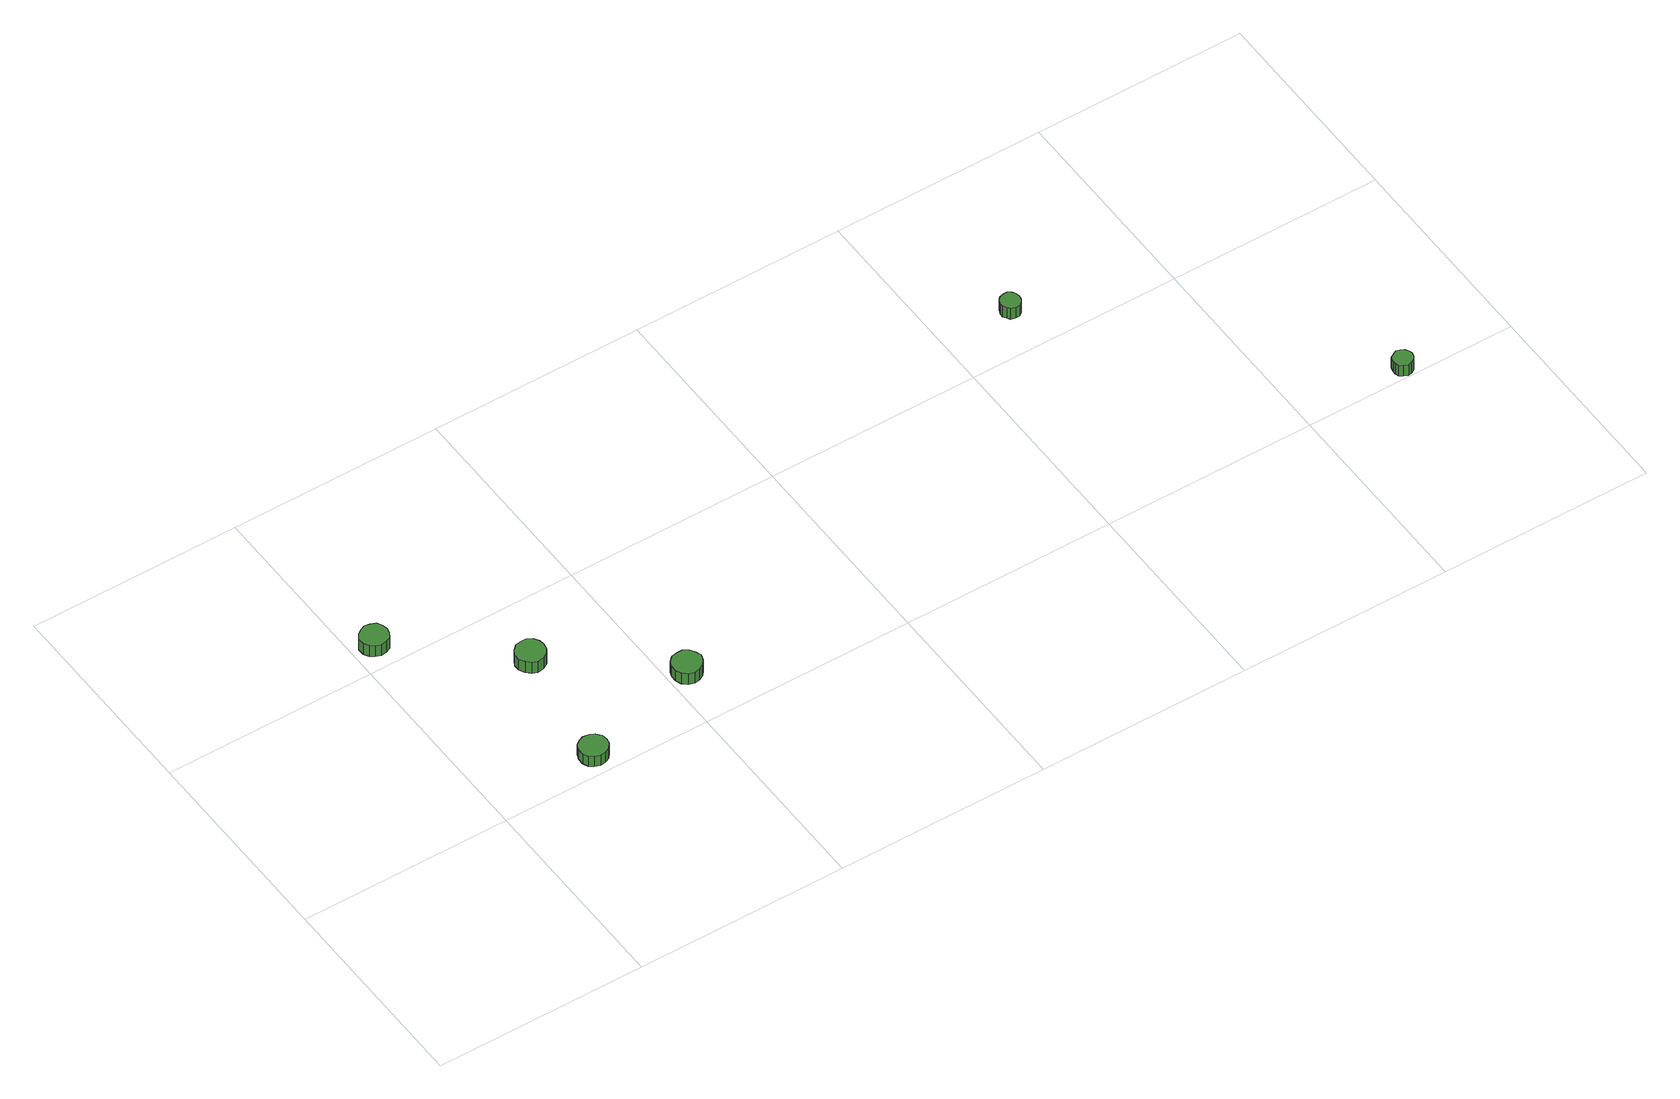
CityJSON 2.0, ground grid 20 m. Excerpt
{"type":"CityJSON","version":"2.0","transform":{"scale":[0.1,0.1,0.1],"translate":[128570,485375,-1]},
"CityObjects":{
"tree1":{"type":"SolitaryVegetationObject","attributes":{"function":"something"},"geometry":[{"type":"MultiSurface","lod":"1","boundaries":[[[0,1,2,3,4,5,6,7,8,9,10,11,12,13,14]],[[15,16,17,18,19,20,21,22,23,24,25,26,27,28,29]],[[0,29,28,1]],[[1,28,27,2]],[[2,27,26,3]],[[3,26,25,4]],[[4,25,24,5]],[[5,24,23,6]],[[6,23,22,7]],[[7,22,21,8]],[[8,21,20,9]],[[9,20,19,10]],[[10,19,18,11]],[[11,18,17,12]],[[12,17,16,13]],[[13,16,15,14]],[[14,15,29,0]]]}]},
"tree2":{"type":"SolitaryVegetationObject","attributes":{"function":"something"},"geometry":[{"type":"MultiSurface","lod":"1","boundaries":[[[30,31,32,33,34,35,36,37,38,39,40,41,42,43,44]],[[45,46,47,48,49,50,51,52,53,54,55,56,57,58,59]],[[30,59,58,31]],[[31,58,57,32]],[[32,57,56,33]],[[33,56,55,34]],[[34,55,54,35]],[[35,54,53,36]],[[36,53,52,37]],[[37,52,51,38]],[[38,51,50,39]],[[39,50,49,40]],[[40,49,48,41]],[[41,48,47,42]],[[42,47,46,43]],[[43,46,45,44]],[[44,45,59,30]]]}]},
"tree3":{"type":"SolitaryVegetationObject","attributes":{"function":"something"},"geometry":[{"type":"MultiSurface","lod":"1","boundaries":[[[60,61,62,63,64,65,66,67,68,69,70,71,72,73,74]],[[75,76,77,78,79,80,81,82,83,84,85,86,87,88,89]],[[60,89,88,61]],[[61,88,87,62]],[[62,87,86,63]],[[63,86,85,64]],[[64,85,84,65]],[[65,84,83,66]],[[66,83,82,67]],[[67,82,81,68]],[[68,81,80,69]],[[69,80,79,70]],[[70,79,78,71]],[[71,78,77,72]],[[72,77,76,73]],[[73,76,75,74]],[[74,75,89,60]]]}]},
"tree4":{"type":"SolitaryVegetationObject","attributes":{"function":"something"},"geometry":[{"type":"MultiSurface","lod":"1","boundaries":[[[90,91,92,93,94,95,96,97,98,99,100,101,102,103,104]],[[105,106,107,108,109,110,111,112,113,114,115,116,117,118,119]],[[90,119,118,91]],[[91,118,117,92]],[[92,117,116,93]],[[93,116,115,94]],[[94,115,114,95]],[[95,114,113,96]],[[96,113,112,97]],[[97,112,111,98]],[[98,111,110,99]],[[99,110,109,100]],[[100,109,108,101]],[[101,108,107,102]],[[102,107,106,103]],[[103,106,105,104]],[[104,105,119,90]]]}]},
"tree5":{"type":"SolitaryVegetationObject","attributes":{"function":"something"},"geometry":[{"type":"MultiSurface","lod":"1","boundaries":[[[120,121,122,123,124,125,126,127,128,129,130,131,132,133,134]],[[135,136,137,138,139,140,141,142,143,144,145,146,147,148,149]],[[120,149,148,121]],[[121,148,147,122]],[[122,147,146,123]],[[123,146,145,124]],[[124,145,144,125]],[[125,144,143,126]],[[126,143,142,127]],[[127,142,141,128]],[[128,141,140,129]],[[129,140,139,130]],[[130,139,138,131]],[[131,138,137,132]],[[132,137,136,133]],[[133,136,135,134]],[[134,135,149,120]]]}]},
"tree6":{"type":"SolitaryVegetationObject","attributes":{"function":"something"},"geometry":[{"type":"MultiSurface","lod":"1","boundaries":[[[150,151,152,153,154,155,156,157,158,159,160,161,162,163,164]],[[165,166,167,168,169,170,171,172,173,174,175,176,177,178,179]],[[150,179,178,151]],[[151,178,177,152]],[[152,177,176,153]],[[153,176,175,154]],[[154,175,174,155]],[[155,174,173,156]],[[156,173,172,157]],[[157,172,171,158]],[[158,171,170,159]],[[159,170,169,160]],[[160,169,168,161]],[[161,168,167,162]],[[162,167,166,163]],[[163,166,165,164]],[[164,165,179,150]]]}]}
},
"vertices":[
[31,221,28],[30,226,28],[27,231,28],[22,233,28],[17,234,28],[12,232,28],[8,229,28],[5,224,28],[5,218,28],[8,213,28],[12,210,28],[17,208,28],[22,209,28],[27,211,28],[30,216,28],[30,216,15],[27,211,15],[22,209,15],[17,208,15],[12,210,15],[8,213,15],[5,218,15],[5,224,15],[8,229,15],[12,232,15],[17,234,15],[22,233,15],[27,231,15],[30,226,15],[31,221,15],
[112,17,27],[111,22,27],[107,27,27],[103,29,27],[97,30,27],[92,28,27],[88,25,27],[86,20,27],[86,14,27],[88,9,27],[92,6,27],[97,4,27],[103,5,27],[107,7,27],[111,12,27],[111,12,15],[107,7,15],[103,5,15],[97,4,15],[92,6,15],[88,9,15],[86,14,15],[86,20,15],[88,25,15],[92,28,15],[97,30,15],[103,29,15],[107,27,15],[111,22,15],[112,17,15],
[129,135,27],[128,140,27],[125,145,27],[120,148,27],[114,148,27],[109,147,27],[105,143,27],[102,138,27],[102,132,27],[105,127,27],[109,123,27],[114,121,27],[120,122,27],[125,125,27],[128,129,27],[128,129,14],[125,125,14],[120,122,14],[114,121,14],[109,123,14],[105,127,14],[102,132,14],[102,138,14],[105,143,14],[109,147,14],[114,148,14],[120,148,14],[125,145,14],[128,140,14],[129,135,14],
[228,50,30],[226,55,30],[223,60,30],[218,63,30],[213,63,30],[207,62,30],[203,58,30],[201,53,30],[201,47,30],[203,42,30],[207,38,30],[213,36,30],[218,37,30],[223,40,30],[226,44,30],[226,44,17],[223,40,17],[218,37,17],[213,36,17],[207,38,17],[203,42,17],[201,47,17],[201,53,17],[203,58,17],[207,62,17],[213,63,17],[218,63,17],[223,60,17],[226,55,17],[228,50,17],
[675,243,26],[674,247,26],[672,250,26],[669,252,26],[665,252,26],[661,251,26],[659,249,26],[657,245,26],[657,241,26],[659,238,26],[661,235,26],[665,234,26],[669,234,26],[672,236,26],[674,239,26],[674,239,13],[672,236,13],[669,234,13],[665,234,13],[661,235,13],[659,238,13],[657,241,13],[657,245,13],[659,249,13],[661,251,13],[665,252,13],[669,252,13],[672,250,13],[674,247,13],[675,243,13],
[909,11,23],[908,14,23],[906,17,23],[903,19,23],[899,20,23],[895,18,23],[892,16,23],[891,12,23],[891,9,23],[892,5,23],[895,3,23],[899,1,23],[903,2,23],[906,4,23],[908,7,23],[908,7,10],[906,4,10],[903,2,10],[899,1,10],[895,3,10],[892,5,10],[891,9,10],[891,12,10],[892,16,10],[895,18,10],[899,20,10],[903,19,10],[906,17,10],[908,14,10],[909,11,10]
]}
